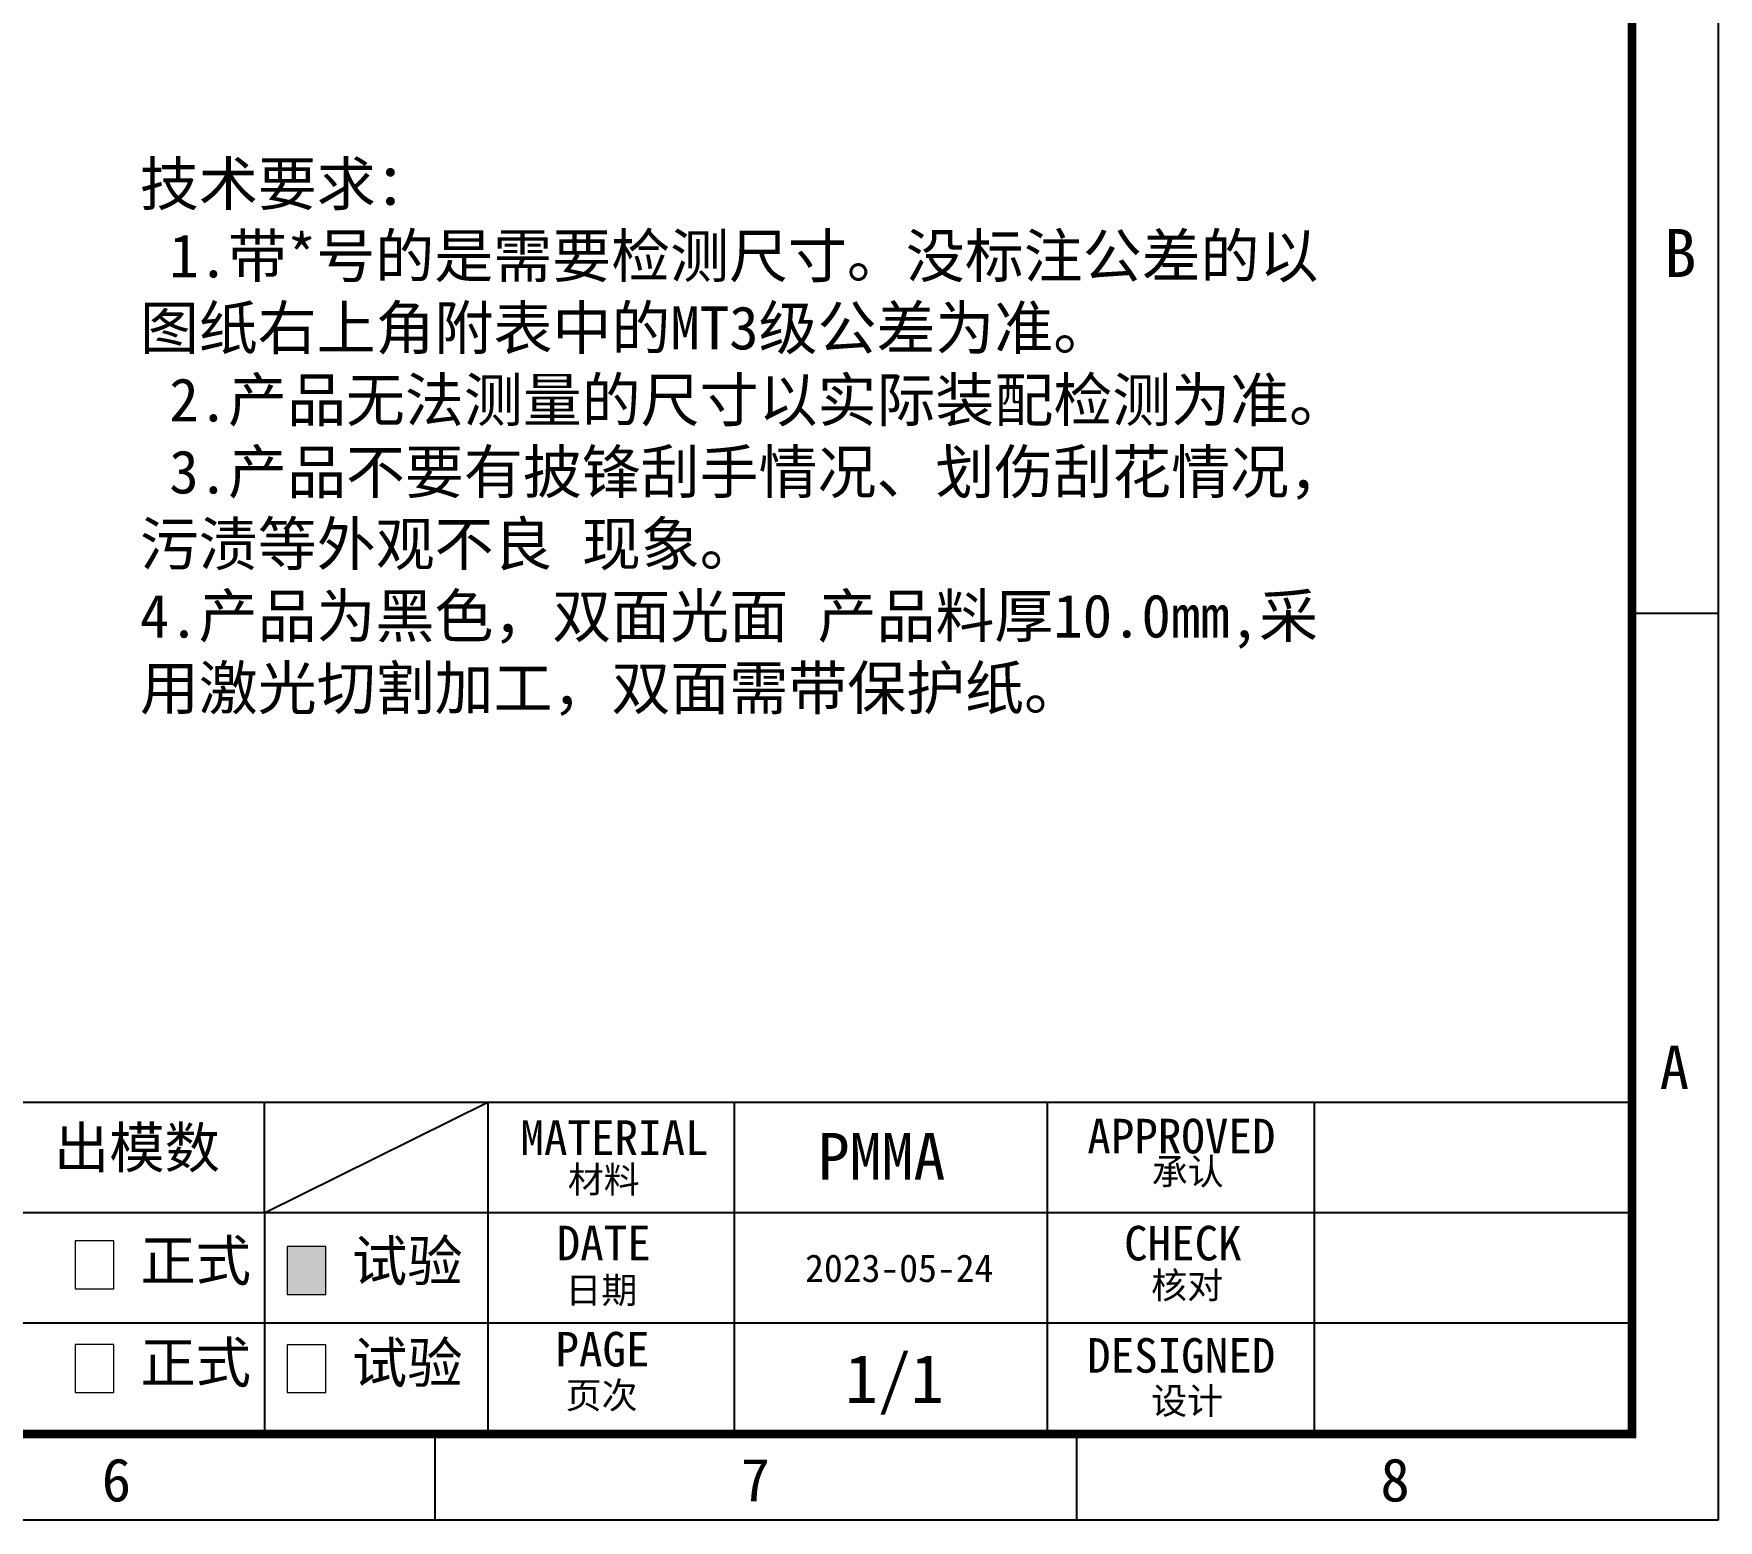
# Model space of a CAD drawing. Header units: millimetres. Extents: x 17516 to 18184, y 29403 to 29876.
# Drawn here: x 17964.8 to 18184, y 29403.3 to 29596.9 of the extents above; entities that cross this region are included whole.
import ezdxf
from ezdxf.enums import TextEntityAlignment as Align

# ---------------------------------------------------------------- set-up
doc = ezdxf.new("R2010")
doc.units = ezdxf.units.MM
doc.layers.add('dim', color=3, linetype='Continuous')
doc.layers.add('title bar', color=7, linetype='Continuous')
doc.styles.add('style3', font='')
doc.styles.add('宝明', font='simhei.ttf')
doc.styles.get('style3').set_extended_font_data('SimSun')

msp = doc.modelspace()

# ---------------------------------------------------------------- hatches: boundary and pattern name
msp.add_hatch(color=256).paths.add_polyline_path([(17997.745, 29432.691), (18002.778, 29432.691), (18002.778, 29438.927), (17997.745, 29438.927)])

# ---------------------------------------------------------------- linework, layer by layer
at = {"color": 1}
msp.add_line((17994.823, 29443.344), (18023.866, 29457.744), dxfattribs=at)
at = {"color": 7}
for p, q in [((17994.823, 29443.344), (17994.823, 29414.544)), ((18023.866, 29428.944), (17925.212, 29428.944))]:
    msp.add_line(p, q, dxfattribs=at)
at = {"layer": 'dim', "color": 0, "lineweight": 18}
for points in [[(17970.153, 29433.433), (17975.186, 29433.433), (17975.186, 29439.67), (17970.153, 29439.67)], [(17997.745, 29432.691), (18002.778, 29432.691), (18002.778, 29438.927), (17997.745, 29438.927)], [(17970.153, 29419.952), (17975.186, 29419.952), (17975.186, 29426.189), (17970.153, 29426.189)], [(17997.745, 29419.923), (18002.778, 29419.923), (18002.778, 29426.16), (17997.745, 29426.16)]]:
    msp.add_lwpolyline(points, close=True, dxfattribs=at)
at = {"layer": 'title bar', "color": 0}
for p, q in [((18184.045, 29875.791), (18184.045, 29403.294)), ((18172.795, 29864.541), (18172.795, 29414.544)), ((18172.795, 29521.418), (18184.045, 29521.418)), ((17527.048, 29457.744), (18172.795, 29457.744)), ((17994.823, 29443.344), (17994.823, 29457.744)), ((18023.866, 29457.744), (18023.866, 29414.544)), ((18055.935, 29457.744), (18055.935, 29414.544)), ((18096.665, 29457.744), (18096.665, 29414.544)), ((18131.421, 29457.744), (18131.421, 29414.544)), ((18172.795, 29443.344), (17882.193, 29443.344)), ((18172.795, 29428.944), (18023.866, 29428.944)), ((18172.795, 29414.544), (17931.644, 29414.544)), ((18016.983, 29414.544), (18016.983, 29403.294)), ((18100.514, 29414.544), (18100.514, 29403.294)), ((18184.045, 29403.294), (17515.798, 29403.294))]:
    msp.add_line(p, q, dxfattribs=at)
at = {"layer": 'title bar', "color": 0, "const_width": 1.125}
msp.add_lwpolyline([(17527.048, 29414.544), (18172.795, 29414.544), (18172.795, 29864.541), (17527.048, 29864.541)], dxfattribs=at)

# ---------------------------------------------------------------- texts
at = {"insert": (17978.588, 29580.125), "char_height": 5.625, "width": 159.25591, "attachment_point": 1}
msp.add_mtext('{\\fSimSun|b0|i0|c134|p2;技术要求：\\P }1.{\\fSimSun|b0|i0|c134|p2;带}*{\\fSimSun|b0|i0|c134|p2;号的是需要检测尺寸。没标注公差的以图纸右上角附表中的}MT3{\\fSimSun|b0|i0|c134|p2;级公差为准。\\P }2.{\\fSimSun|b0|i0|c134|p2;产品无法测量的尺寸以实际装配检测为准。\\P }3.{\\fSimSun|b0|i0|c134|p2;产品不要有披锋刮手情况、划伤刮花情况，污渍等外观不良 现象。\\P4.产品为黑色，双面光面 产品料厚10.0mm,采用激光切割加工，双面需带保护纸。\\P\\P }', dxfattribs=at)
at = {"color": 1, "attachment_point": 1, "style": 'style3'}
for s, width, insert, char_height in [('PMMA', 20.73693, (18066.819, 29453.739), 6.1061), ('2023-05-24', 19.05171, (18065.177, 29437.921), 3.6033)]:
    msp.add_mtext_dynamic_manual_height_columns(s, width=width, gutter_width=3.088, heights=[0], dxfattribs=dict(at, insert=insert, char_height=char_height))
at = {"layer": 'title bar', "color": 0, "style": '宝明'}
for s, height, p in [('B', 6.25, (18176.951, 29565.18)), ('A', 5.625, (18176.413, 29459.45)), ('6', 5.625, (17973.62, 29405.748)), ('7', 5.625, (18056.792, 29405.748)), ('8', 5.625, (18140.062, 29405.748))]:
    msp.add_text(s, height=height, dxfattribs=at).set_placement(p)
for s, height, p in [('MATERIAL', 4.5, (18040.372, 29450.872)), ('APPROVED', 4.5, (18114.153, 29451.073)), ('DATE', 4.5, (18038.967, 29437.151)), ('CHECK', 4.5, (18114.354, 29437.133)), ('PAGE', 4.5, (18038.802, 29423.328)), ('1/1', 6.3, (18076.803, 29418.586)), ('DESIGNED', 4.5, (18114.128, 29422.514))]:
    msp.add_text(s, height=height, dxfattribs=at).set_placement(p, align=Align.CENTER)
at = {"layer": 'title bar', "color": 0, "linetype": 'Continuous', "style": '宝明'}
for s, p in [('材料', (18034.292, 29445.955)), ('承认', (18110.305, 29446.992)), ('核对', (18110.22, 29432.181)), ('日期', (18033.989, 29431.551)), ('页次', (18034.004, 29417.86)), ('设计', (18110.22, 29417.14))]:
    msp.add_text(s, height=3.4306, dxfattribs=at).set_placement(p)
at = {"layer": 'title bar', "color": 7, "lineweight": 18, "insert": (17967.402, 29454.466), "char_height": 5.28116, "width": 28.64046, "attachment_point": 1, "style": '宝明'}
msp.add_mtext('{\\fSimSun|b0|i0|c134|p54;出模数}', dxfattribs=at)
at = {"layer": 'title bar', "color": 0, "lineweight": 18, "char_height": 5.28116, "width": 28.64046, "attachment_point": 1, "style": '宝明'}
for s, insert in [('{\\fSimSun|b0|i0|c134|p54;正式}', (17978.642, 29439.749)), ('{\\fSimSun|b0|i0|c134|p54;试验}', (18006.192, 29439.719)), ('{\\fSimSun|b0|i0|c134|p54;试验}', (18006.192, 29426.46)), ('{\\fSimSun|b0|i0|c134|p54;正式}', (17978.642, 29426.489))]:
    msp.add_mtext(s, dxfattribs=dict(at, insert=insert))

doc.saveas('drawing.dxf')
